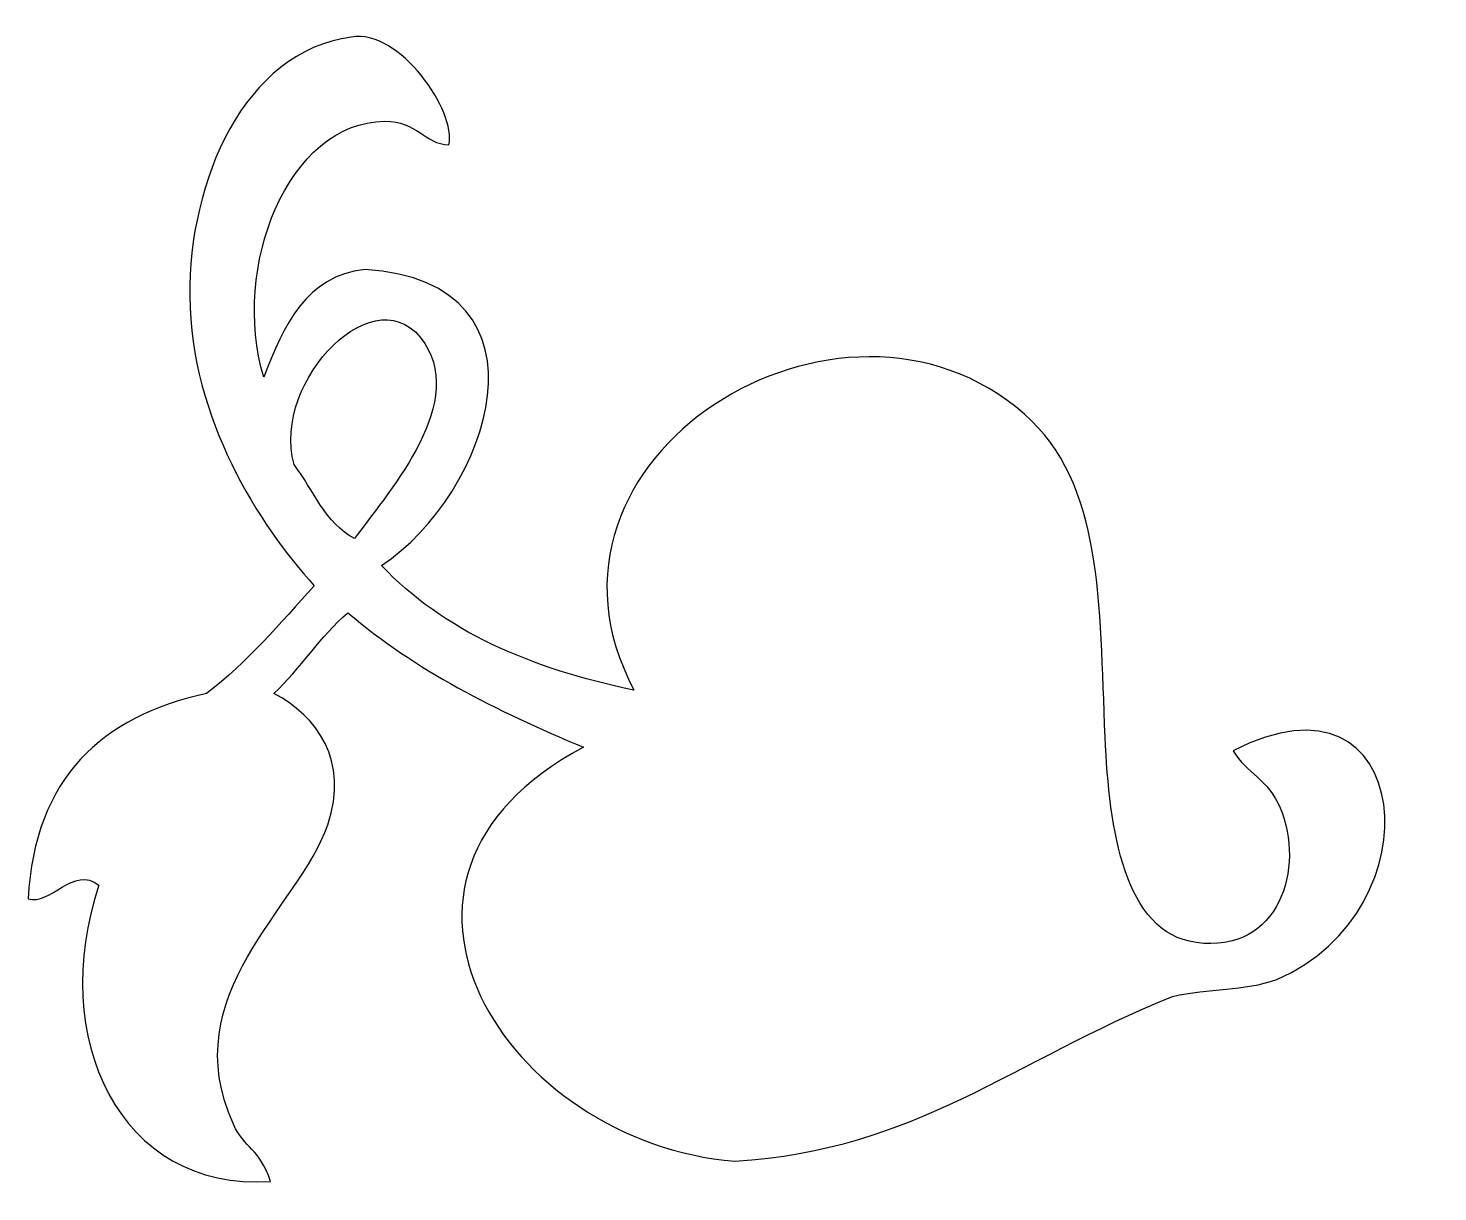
# Model space of a CAD drawing. Header units: centimetres. Extents: x -5.9 to 5.2, y -4 to 5.1.
import ezdxf

# ---------------------------------------------------------------- set-up
doc = ezdxf.new("R2010")
doc.units = ezdxf.units.CM
doc.header["$MEASUREMENT"] = 0
doc.layers.add('Layer 1', color=7, linetype='Continuous')

msp = doc.modelspace()

# ---------------------------------------------------------------- linework, layer by layer
at = {"layer": 'Layer 1', "color": 74}
for points, knots in [([(-2.60646, 4.22464), (-2.79992, 4.23046), (-2.85668, 4.41175), (-3.10917, 4.40985), (-3.10917, 4.40985), (-3.87218, 4.40408), (-4.32091, 3.25838), (-4.06167, 2.39902), (-4.06167, 2.39902), (-3.90408, 2.80846), (-3.72737, 3.19317), (-3.26792, 3.24569), (-3.26792, 3.24569), (-1.71365, 3.14507), (-2.29072, 1.4772), (-3.13563, 0.91736), (-3.13563, 0.91736), (-2.65668, 0.40851), (-1.97017, 0.10726), (-1.15125, -0.0616), (-1.15125, -0.0616), (-2.12592, 1.77202), (0.48679, 3.36819), (1.91792, 2.10798), (1.91792, 2.10798), (2.5403, 1.55992), (2.50593, 0.63724), (2.55292, -0.43202), (2.55292, -0.43202), (2.58507, -1.16312), (2.7013, -1.96647), (3.2673, -2.04598), (3.2673, -2.04598), (3.9231, -2.13808), (4.12667, -1.45435), (3.92876, -0.98765), (3.92876, -0.98765), (3.83372, -0.76352), (3.6692, -0.71793), (3.55834, -0.53786), (3.55834, -0.53786), (4.99199, 0.19918), (5.16805, -1.79802), (3.9023, -2.33703), (3.9023, -2.33703), (3.64116, -2.42911), (3.37276, -2.40371), (3.08209, -2.46932), (3.08209, -2.46932), (1.82747, -2.97674), (1.06953, -3.67441), (-0.35749, -3.76578), (-0.35749, -3.76578), (-2.16096, -3.6162), (-3.48857, -1.53766), (-1.54812, -0.5114), (-1.54812, -0.5114), (-2.23225, -0.22541), (-2.87879, 0.0982), (-3.4002, 0.54693), (-3.4002, 0.54693), (-3.61925, 0.36029), (-3.77149, 0.10682), (-3.98228, -0.08807), (-3.98228, -0.08807), (-3.64607, -0.26415), (-3.38586, -0.6143), (-3.55895, -1.11995), (-3.55895, -1.11995), (-3.78321, -1.77508), (-4.7677, -2.45012), (-4.29978, -3.47474), (-4.29978, -3.47474), (-4.21011, -3.67109), (-4.09872, -3.65622), (-4.00874, -3.92453), (-4.00874, -3.92453), (-5.19884, -4.00549), (-5.75843, -2.78653), (-5.35811, -1.5962), (-5.35811, -1.5962), (-5.55446, -1.43216), (-5.74366, -1.76164), (-5.91374, -1.70203), (-5.91374, -1.70203), (-5.86103, -0.74929), (-5.3357, -0.26923), (-4.51145, -0.08807), (-4.51145, -0.08807), (-4.1903, 0.15521), (-3.93434, 0.46372), (-3.66478, 0.7586), (-3.66478, 0.7586), (-4.10105, 1.24133), (-4.63329, 2.06596), (-4.64374, 3.03402), (-4.64374, 3.03402), (-4.65348, 3.93593), (-4.21691, 4.96077), (-3.37374, 5.07131), (-3.37374, 5.07131), (-2.9952, 5.14135), (-2.54444, 4.48429), (-2.60645, 4.22464), (-2.60645, 4.22464), (-2.60645, 4.22464), (-2.60646, 4.22464), (-2.60646, 4.22464)], [0, 0, 0, 0, 0.03571429, 0.03571429, 0.03571429, 0.03571429, 0.07142857, 0.07142857, 0.07142857, 0.07142857, 0.10714286, 0.10714286, 0.10714286, 0.10714286, 0.14285714, 0.14285714, 0.14285714, 0.14285714, 0.17857143, 0.17857143, 0.17857143, 0.17857143, 0.21428571, 0.21428571, 0.21428571, 0.21428571, 0.25, 0.25, 0.25, 0.25, 0.28571429, 0.28571429, 0.28571429, 0.28571429, 0.32142857, 0.32142857, 0.32142857, 0.32142857, 0.35714286, 0.35714286, 0.35714286, 0.35714286, 0.39285714, 0.39285714, 0.39285714, 0.39285714, 0.42857143, 0.42857143, 0.42857143, 0.42857143, 0.46428571, 0.46428571, 0.46428571, 0.46428571, 0.5, 0.5, 0.5, 0.5, 0.53571429, 0.53571429, 0.53571429, 0.53571429, 0.57142857, 0.57142857, 0.57142857, 0.57142857, 0.60714286, 0.60714286, 0.60714286, 0.60714286, 0.64285714, 0.64285714, 0.64285714, 0.64285714, 0.67857143, 0.67857143, 0.67857143, 0.67857143, 0.71428571, 0.71428571, 0.71428571, 0.71428571, 0.75, 0.75, 0.75, 0.75, 0.78571429, 0.78571429, 0.78571429, 0.78571429, 0.82142857, 0.82142857, 0.82142857, 0.82142857, 0.85714286, 0.85714286, 0.85714286, 0.85714286, 0.89285714, 0.89285714, 0.89285714, 0.89285714, 0.92857143, 0.92857143, 0.92857143, 0.92857143, 1, 1, 1, 1]), ([(-2.79599, 2.6636), (-3.16114, 3.23063), (-4.00463, 2.37774), (-3.82355, 1.7111), (-3.82355, 1.7111), (-3.66977, 1.51208), (-3.58016, 1.24895), (-3.3473, 1.12902), (-3.3473, 1.12902), (-3.11849, 1.45581), (-2.46844, 2.15494), (-2.79599, 2.6636)], [0, 0, 0, 0, 0.25, 0.25, 0.25, 0.25, 0.5, 0.5, 0.5, 0.5, 1, 1, 1, 1])]:
    msp.add_open_spline(points, degree=3, knots=knots, dxfattribs=at)

doc.saveas('drawing.dxf')
